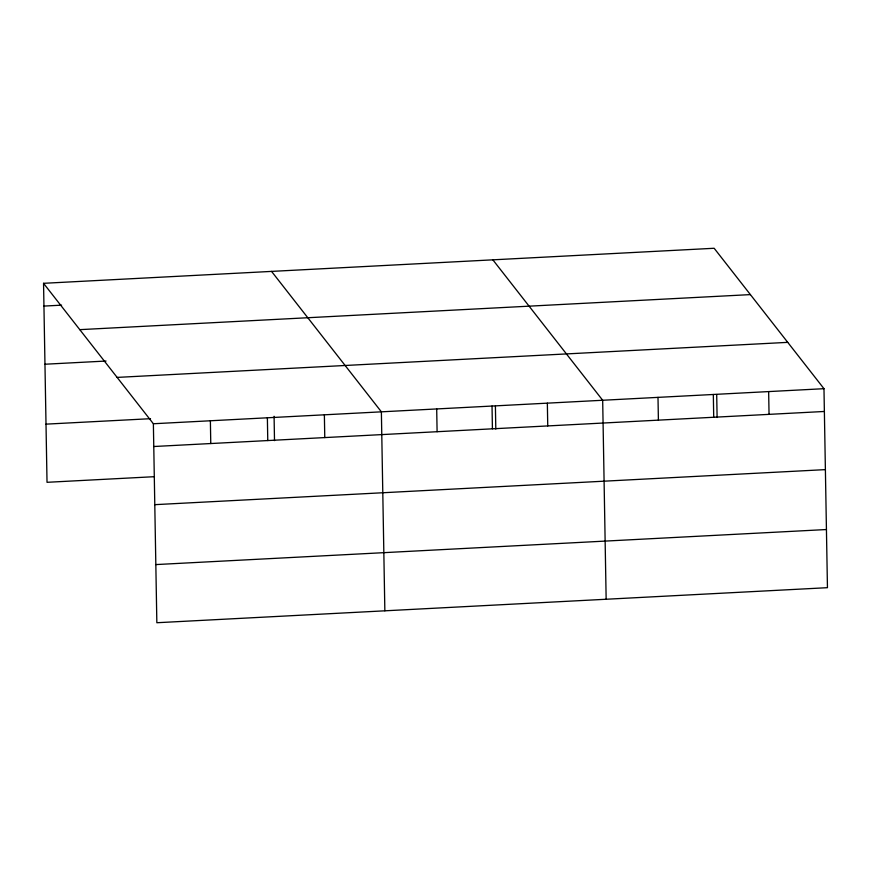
<?xml version="1.0" encoding="UTF-8"?>
<svg xmlns="http://www.w3.org/2000/svg" width="871" height="871" viewBox="0 0 871 871"><rect width="100%" height="100%" fill="white"/><g stroke="black" fill="none" stroke-linecap="round" stroke-linejoin="round"><path stroke-width="1.31" d="M43.55 283.315L714.155 248.268L823.977 388.695L827.45 587.685L156.845 622.732L153.372 423.752L43.55 283.315L47.023 482.305L154.243 476.698M43.953 306.08L61.591 305.155M79.794 329.652L750.399 294.605M44.965 364.23L106.033 361.04M117.128 377.404L787.732 342.357M46.011 424.144L150.509 418.69M153.372 423.752L823.977 388.695M153.775 446.518L824.369 411.471M154.788 504.668L825.392 469.621M155.833 564.582L826.437 529.535M492.855 259.83L602.678 400.268L606.151 599.259M271.556 271.393L381.378 411.831L384.851 610.821M768.647 391.591L769.049 414.356M716.702 394.509L717.105 417.503M713.327 394.487L713.719 417.253M657.997 397.372L658.4 420.138M547.347 403.153L547.75 425.93M495.403 406.071L495.806 429.065M492.028 406.049L492.42 428.815M436.698 408.945L437.1 431.711M324.371 414.814L324.774 437.58M274.082 416.284L274.507 440.628M267.375 417.797L267.767 440.563M210.379 420.769L210.771 443.535"/></g></svg>
